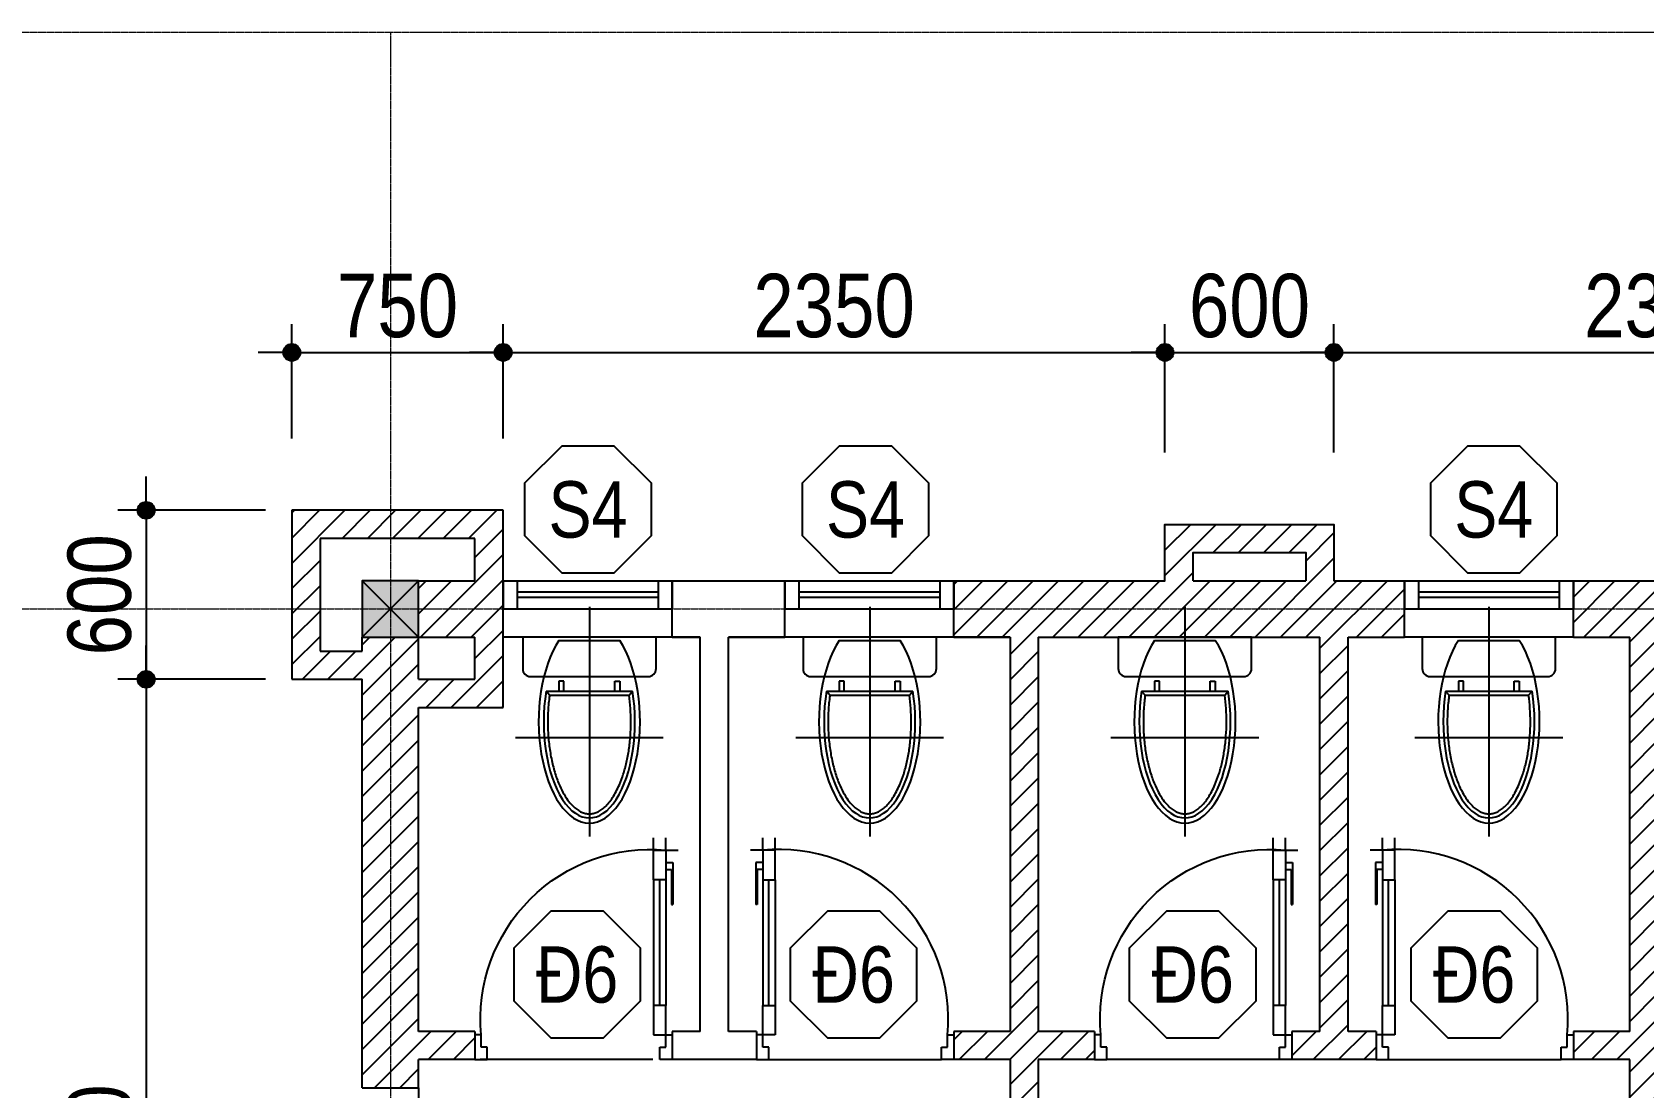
# Model space of a CAD drawing. Extents: x -79995 to 347433, y -157641 to 104789.
# Drawn here: x -14374 to -8652, y 47846 to 51593 of the extents above; entities that cross this region are included whole.
import ezdxf
from ezdxf.enums import TextEntityAlignment as Align

# ---------------------------------------------------------------- set-up
doc = ezdxf.new("R2010")
doc.units = 0
doc.linetypes.add('ACAD_ISO10W100', pattern=[18, 12, -3, 0, -3])
doc.layers.get('DEFPOINTS').update_dxf_attribs({"linetype": 'CONTINUOUS'})
for name, color, linetype in [('009', 251, 'CONTINUOUS'), ('DIM', 1, 'CONTINUOUS'), ('DOOR', 20, 'CONTINUOUS'), ('FURN2', 40, 'CONTINUOUS'), ('HACTH', 8, 'CONTINUOUS'), ('TAGS', 60, 'CONTINUOUS'), ('TUONG', 131, 'CONTINUOUS'), ('vat dung', 44, 'CONTINUOUS'), ('WALL', 4, 'CONTINUOUS')]:
    doc.layers.add(name, color=color, linetype=linetype)
doc.layers.add('NET-THAY', color=2, linetype='CONTINUOUS', lineweight=13)
doc.layers.add('TRUC', color=24, linetype='CONTINUOUS', lineweight=0)
doc.styles.add('HEL-CONDENSE', font='')
doc.styles.add('VNI-HELVE-CONDENSEN', font='')
doc.styles.get('HEL-CONDENSE').set_extended_font_data('VNI-Helve-Condense')
doc.styles.get('VNI-HELVE-CONDENSEN').set_extended_font_data('VNI-Helve-Condense')
doc.dimstyles.new('D100', dxfattribs={"dimtxt": 225, "dimasz": 1.2, "dimexe": 100, "dimexo": 0, "dimgap": 50, "dimtad": 1, "dimdec": 0, "dimzin": 13, "dimdsep": 46, "dimtxsty": 'HEL-CONDENSE', "dimblk": 'D50', "dimcen": 0, "dimclrd": 1, "dimclre": 1, "dimclrt": 7, "dimadec": 0, "dimazin": 0, "dimtfac": 1, "dimtdec": 0, "dimtmove": 0, "dimatfit": 3, "dimldrblk": 'D50', "dimfxl": 1, "dimtolj": 1, "dimtzin": 13, "dimarcsym": 0})

# ---------------------------------------------------------------- blocks, each defined once
blk = doc.blocks.new('xibet')
at = {"layer": 'vat dung'}
for p, q in [((0, 107.8), (0, -707.8)), ((236.7, 0), (-236.7, 0)), ((-236.7, 0), (-236.7, -112)), ((236.7, -112), (236.7, 0)), ((-108, -12.1), (108, -12.1)), ((-208.7, -140), (208.7, -140)), ((-90, -156.1), (-108, -156.1)), ((-108, -156.1), (-108, -192.1)), ((-90, -192.1), (-90, -156.1)), ((90, -192.1), (90, -156.1)), ((90, -156.1), (108, -156.1)), ((108, -156.1), (108, -192.1)), ((-153.7, -192.1), (153.7, -192.1)), ((-141.3, -206.5), (-153.7, -192.1)), ((-141.3, -206.5), (141.3, -206.5)), ((141.3, -206.5), (153.7, -192.1)), ((262.5, -357.8), (-262.5, -357.8))]:
    blk.add_line(p, q, dxfattribs=at)
for centre, start, end in [((-208.7, -112), 180, 270), ((208.7, -112), 270, 0)]:
    blk.add_arc(centre, 28, start, end, dxfattribs=at)
for major_axis, ratio, start_param, end_param in [((0, -360), 0.5, 3.785094, 8.781277), ((0, -342), 0.473683, 4.391089, 8.175258)]:
    blk.add_ellipse((0, -300.1), major_axis=major_axis, ratio=ratio, start_param=start_param, end_param=end_param, dxfattribs=at)
blk.add_open_spline([(-141.3, -206.5), (-142, -211.4), (-142.6, -216.4), (-145.2, -239.3), (-146.6, -257.6), (-147.8, -294.4), (-147.7, -313), (-146.1, -349.7), (-144.6, -367.9), (-140.1, -403.5), (-137.2, -420.9), (-130, -454.4), (-125.8, -470.5), (-116.2, -500.9), (-110.8, -515.2), (-100.2, -539.1), (-95.1, -549.1), (-84.4, -567.4), (-78.8, -575.7), (-67.3, -590.6), (-61.3, -597.1), (-50.7, -607), (-46, -610.7), (-36.7, -617), (-32, -619.6), (-22.7, -623.7), (-18.1, -625.2), (-8.9, -627.2), (-4.3, -627.7), (4.8, -627.7), (9.3, -627.2), (18.5, -625.1), (23.1, -623.6), (32.4, -619.4), (37.1, -616.8), (46.5, -610.4), (51.1, -606.6), (60.4, -597.9), (65, -593), (74, -582.1), (78.4, -576.1), (87, -563.1), (91.1, -556), (99.1, -541), (102.9, -533), (111.7, -512.7), (116.4, -500), (125, -473.1), (128.8, -458.9), (135.5, -429.5), (138.3, -414.3), (142.9, -383.1), (144.6, -367.1), (146.9, -334.7), (147.6, -318.4), (147.6, -285.6), (147.1, -269.2), (145, -237.3), (143.4, -221.7), (141.3, -206.5)], degree=3, knots=[4.429174, 4.429174, 4.429174, 4.429174, 4.475363, 4.475363, 4.640536, 4.640536, 4.80571, 4.80571, 4.970884, 4.970884, 5.136057, 5.136057, 5.301231, 5.301231, 5.466404, 5.466404, 5.600725, 5.600725, 5.735045, 5.735045, 5.869365, 5.869365, 5.973209, 5.973209, 6.077053, 6.077053, 6.180898, 6.180898, 6.284742, 6.284742, 6.388586, 6.388586, 6.49243, 6.49243, 6.596275, 6.596275, 6.700119, 6.700119, 6.803963, 6.803963, 6.907807, 6.907807, 7.011652, 7.011652, 7.115496, 7.115496, 7.262062, 7.262062, 7.408627, 7.408627, 7.555193, 7.555193, 7.701759, 7.701759, 7.848324, 7.848324, 7.99489, 7.99489, 8.137175, 8.137175, 8.137175, 8.137175], dxfattribs=at)
blk = doc.blocks.new('A$C11573478')
at = {"layer": 'DOOR'}
for p, q in [((-716.3, 109.8), (-716.3, 209.8)), ((-716.3, 209.8), (-116.3, 209.8)), ((-666.3, 109.8), (-666.3, 209.8)), ((-166.3, 109.8), (-166.3, 209.8)), ((-116.3, 109.8), (-116.3, 209.8)), ((-716.3, 109.8), (-116.3, 109.8))]:
    blk.add_line(p, q, dxfattribs=at)
at = {"layer": 'DOOR', "color": 251}
for p, q in [((-166.3, 169.8), (-666.3, 169.8)), ((-166.3, 149.8), (-666.3, 149.8))]:
    blk.add_line(p, q, dxfattribs=at)
blk = doc.blocks.new('A$C24795F3F')
at = {"layer": 'DOOR'}
for p, q in [((25, 850), (25, 900)), ((75, 850), (75, 900)), ((25, 850), (-25, 850)), ((25, 799.1), (-3.3, 799.1)), ((-3.3, 799.1), (-3.3, 629.5)), ((75, 850), (25, 850)), ((25, 850), (25, 730)), ((25, 799.1), (25, 770.9)), ((75, 730), (75, 850)), ((25, 770.9), (2.4, 770.9)), ((2.4, 770.9), (2.4, 629.5)), ((25, 752.9), (25, 220)), ((25, 730), (75, 730)), ((75, 730), (75, 220)), ((2.4, 629.5), (-3.3, 629.5)), ((25, 220), (75, 220)), ((25, 100), (25, 220)), ((75, 220), (75, 100)), ((25, 100), (0, 100)), ((0, 100), (0, 0)), ((75, 100), (25, 100)), ((25, 50), (25, 100)), ((775, 50), (775, 100)), ((775, 100), (800, 100)), ((800, 100), (800, 0)), ((0, 0), (50, 0)), ((50, 50), (25, 50)), ((50, 0), (50, 50)), ((750, 0), (750, 50)), ((750, 50), (775, 50)), ((800, 0), (750, 0))]:
    blk.add_line(p, q, dxfattribs=at)
at = {"layer": 'DOOR', "color": 8}
blk.add_line((50, 220), (50, 730), dxfattribs=at)
blk.add_arc((88.6, 163.6), 689.3, 354.70533, 95.29467, dxfattribs=at)
blk = doc.blocks.new('A$C225A2996')
at = {"layer": 'WALL'}
blk.add_hatch(color=4, dxfattribs=at).paths.add_polyline_path([(531.4, 81.6), (731.4, 81.6), (731.4, 281.6), (531.4, 281.6)])
at = {"layer": 'WALL', "color": 4}
for p, q in [((531.4, 281.6), (731.4, 81.6)), ((531.4, 81.6), (731.4, 281.6))]:
    blk.add_line(p, q, dxfattribs=at)
blk.add_lwpolyline([(531.4, 81.6), (731.4, 81.6), (731.4, 281.6), (531.4, 281.6)], close=True, dxfattribs=at)
blk = doc.blocks.new('KH-CUADI')
at = {"layer": 'TAGS'}
blk.add_lwpolyline([(-124.3, 300), (-300, 124.3), (-300, -124.3), (-124.3, -300), (124.3, -300), (300, -124.3), (300, 124.3), (124.3, 300)], close=True, dxfattribs=at)
at = {"layer": 'TAGS', "style": 'VNI-HELVE-CONDENSEN'}
blk.add_attdef('D', text='', height=300, dxfattribs=at).set_placement((0, 0), align=Align.MIDDLE)
blk = doc.blocks.new('D50')
at = {"layer": 'DIM'}
blk.add_hatch(color=256, dxfattribs=at).paths.add_polyline_path([(25, 0, 1), (-25, 0, 1)])
blk.add_line((25, 0), (100, 0), dxfattribs=at)
blk.add_circle((0, 0), 25, dxfattribs=at)
blk = doc.blocks.new('*D177')
at = {"layer": 'DEFPOINTS', "color": 0, "transparency": 16777216}
for p in [(-12701.5, 50456.8), (-13451.5, 50151.4), (-12701.5, 50151.4)]:
    blk.add_point(p, dxfattribs=at)
at = {"layer": 'DIM', "color": 1, "lineweight": -2, "transparency": 16777216}
for p, q in [((-13451.5, 50151.4), (-13451.5, 50556.8)), ((-12701.5, 50151.4), (-12701.5, 50556.8)), ((-13450.3, 50456.8), (-12702.7, 50456.8))]:
    blk.add_line(p, q, dxfattribs=at)
at = {"layer": 'DIM', "color": 1, "lineweight": -2, "transparency": 16777216, "xscale": 1.199999999999999, "yscale": 1.199999999999999, "zscale": 1.199999999999999, "rotation": 180}
blk.add_blockref('D50', (-13451.5, 50456.8), dxfattribs=at)
at = {"layer": 'DIM', "color": 1, "lineweight": -2, "transparency": 16777216, "xscale": 1.199999999999999, "yscale": 1.199999999999999, "zscale": 1.199999999999999}
blk.add_blockref('D50', (-12701.5, 50456.8), dxfattribs=at)
at = {"layer": 'DIM', "color": 7, "transparency": 16777216, "insert": (-13076.5, 50621.7), "char_height": 225, "attachment_point": 5, "style": 'HEL-CONDENSE'}
blk.add_mtext('\\A1;750', dxfattribs=at)
blk = doc.blocks.new('*D178')
at = {"layer": 'DEFPOINTS', "color": 0, "transparency": 16777216}
for p in [(-10351.5, 50456.8), (-12701.5, 50151.4), (-10351.5, 50101.4)]:
    blk.add_point(p, dxfattribs=at)
at = {"layer": 'DIM', "color": 1, "lineweight": -2, "transparency": 16777216}
for p, q in [((-12701.5, 50151.4), (-12701.5, 50556.8)), ((-10351.5, 50101.4), (-10351.5, 50556.8)), ((-12700.3, 50456.8), (-10352.7, 50456.8))]:
    blk.add_line(p, q, dxfattribs=at)
at = {"layer": 'DIM', "color": 1, "lineweight": -2, "transparency": 16777216, "xscale": 1.199999999999999, "yscale": 1.199999999999999, "zscale": 1.199999999999999, "rotation": 180}
blk.add_blockref('D50', (-12701.5, 50456.8), dxfattribs=at)
at = {"layer": 'DIM', "color": 1, "lineweight": -2, "transparency": 16777216, "xscale": 1.199999999999999, "yscale": 1.199999999999999, "zscale": 1.199999999999999}
blk.add_blockref('D50', (-10351.5, 50456.8), dxfattribs=at)
at = {"layer": 'DIM', "color": 7, "transparency": 16777216, "insert": (-11526.5, 50621.7), "char_height": 225, "attachment_point": 5, "style": 'HEL-CONDENSE'}
blk.add_mtext('\\A1;2350', dxfattribs=at)
blk = doc.blocks.new('*D179')
at = {"layer": 'DEFPOINTS', "color": 0, "transparency": 16777216}
for p in [(-9751.5, 50456.8), (-10351.5, 50101.4), (-9751.5, 50101.4)]:
    blk.add_point(p, dxfattribs=at)
at = {"layer": 'DIM', "color": 1, "lineweight": -2, "transparency": 16777216}
for p, q in [((-10351.5, 50101.4), (-10351.5, 50556.8)), ((-9751.5, 50101.4), (-9751.5, 50556.8)), ((-10350.3, 50456.8), (-9752.7, 50456.8))]:
    blk.add_line(p, q, dxfattribs=at)
at = {"layer": 'DIM', "color": 1, "lineweight": -2, "transparency": 16777216, "xscale": 1.199999999999999, "yscale": 1.199999999999999, "zscale": 1.199999999999999, "rotation": 180}
blk.add_blockref('D50', (-10351.5, 50456.8), dxfattribs=at)
at = {"layer": 'DIM', "color": 1, "lineweight": -2, "transparency": 16777216, "xscale": 1.199999999999999, "yscale": 1.199999999999999, "zscale": 1.199999999999999}
blk.add_blockref('D50', (-9751.5, 50456.8), dxfattribs=at)
at = {"layer": 'DIM', "color": 7, "transparency": 16777216, "insert": (-10051.5, 50621.7), "char_height": 225, "attachment_point": 5, "style": 'HEL-CONDENSE'}
blk.add_mtext('\\A1;600', dxfattribs=at)
blk = doc.blocks.new('*D180')
at = {"layer": 'DEFPOINTS', "color": 0, "transparency": 16777216}
for p in [(-7401.5, 50456.8), (-9751.5, 50101.4), (-7401.5, 50101.4)]:
    blk.add_point(p, dxfattribs=at)
at = {"layer": 'DIM', "color": 1, "lineweight": -2, "transparency": 16777216}
for p, q in [((-9751.5, 50101.4), (-9751.5, 50556.8)), ((-7401.5, 50101.4), (-7401.5, 50556.8)), ((-9750.3, 50456.8), (-7402.7, 50456.8))]:
    blk.add_line(p, q, dxfattribs=at)
at = {"layer": 'DIM', "color": 1, "lineweight": -2, "transparency": 16777216, "xscale": 1.199999999999999, "yscale": 1.199999999999999, "zscale": 1.199999999999999, "rotation": 180}
blk.add_blockref('D50', (-9751.5, 50456.8), dxfattribs=at)
at = {"layer": 'DIM', "color": 1, "lineweight": -2, "transparency": 16777216, "xscale": 1.199999999999999, "yscale": 1.199999999999999, "zscale": 1.199999999999999}
blk.add_blockref('D50', (-7401.5, 50456.8), dxfattribs=at)
at = {"layer": 'DIM', "color": 7, "transparency": 16777216, "insert": (-8576.5, 50621.7), "char_height": 225, "attachment_point": 5, "style": 'HEL-CONDENSE'}
blk.add_mtext('\\A1;2350', dxfattribs=at)
blk = doc.blocks.new('*D327')
at = {"layer": 'DEFPOINTS', "color": 0, "transparency": 16777216}
for p in [(-13545.7, 49896.2), (-13969.2, 49296.2), (-13545.7, 49296.2)]:
    blk.add_point(p, dxfattribs=at)
at = {"layer": 'DIM', "color": 1, "lineweight": -2, "transparency": 16777216}
for p, q in [((-13545.7, 49896.2), (-14069.2, 49896.2)), ((-13969.2, 49895), (-13969.2, 49297.4)), ((-13545.7, 49296.2), (-14069.2, 49296.2))]:
    blk.add_line(p, q, dxfattribs=at)
at = {"layer": 'DIM', "color": 1, "lineweight": -2, "transparency": 16777216, "xscale": 1.199999999999999, "yscale": 1.199999999999999, "zscale": 1.199999999999999}
for p, rotation in [((-13969.2, 49896.2), 90), ((-13969.2, 49296.2), 270)]:
    blk.add_blockref('D50', p, dxfattribs=dict(at, rotation=rotation))
at = {"layer": 'DIM', "color": 7, "transparency": 16777216, "insert": (-14134.1, 49596.2), "char_height": 225, "attachment_point": 5, "rotation": 90, "style": 'HEL-CONDENSE'}
blk.add_mtext('\\A1;600', dxfattribs=at)
blk = doc.blocks.new('*D328')
at = {"layer": 'DEFPOINTS', "color": 0, "transparency": 16777216}
for p in [(-13545.7, 49296.2), (-13969.2, 45846.2), (-13545.7, 45846.2)]:
    blk.add_point(p, dxfattribs=at)
at = {"layer": 'DIM', "color": 1, "lineweight": -2, "transparency": 16777216}
for p, q in [((-13545.7, 49296.2), (-14069.2, 49296.2)), ((-13969.2, 49295), (-13969.2, 45847.4)), ((-13545.7, 45846.2), (-14069.2, 45846.2))]:
    blk.add_line(p, q, dxfattribs=at)
at = {"layer": 'DIM', "color": 1, "lineweight": -2, "transparency": 16777216, "xscale": 1.199999999999999, "yscale": 1.199999999999999, "zscale": 1.199999999999999}
for p, rotation in [((-13969.2, 49296.2), 90), ((-13969.2, 45846.2), 270)]:
    blk.add_blockref('D50', p, dxfattribs=dict(at, rotation=rotation))
at = {"layer": 'DIM', "color": 7, "transparency": 16777216, "insert": (-14134.1, 47571.2), "char_height": 225, "attachment_point": 5, "rotation": 90, "style": 'HEL-CONDENSE'}
blk.add_mtext('\\A1;3450', dxfattribs=at)

msp = doc.modelspace()

# ---------------------------------------------------------------- hatches: boundary and pattern name
at = {"layer": '009'}
h = msp.add_hatch(dxfattribs=at)
h.set_pattern_fill('ANSI31', color=256, scale=20, style=0)
h.set_pattern_definition([(45, (-1312102.69, -334214.396), (-44.9012806, 44.9012806), [])])
h.paths.add_polyline_path([(-12701.548, 49896.161), (-13451.548, 49896.161), (-13451.548, 49296.161), (-13201.548, 49296.161), (-13201.548, 47846.161), (-13001.548, 47846.161), (-13001.548, 47946.161), (-12801.548, 47946.161), (-12801.548, 48033.661), (-12801.548, 48046.161), (-13001.548, 48046.161), (-13001.548, 49196.161), (-12701.548, 49196.161), (-12701.548, 49546.161)])
h.paths.add_polyline_path([(-13351.548, 49796.161), (-12801.548, 49796.161), (-12801.548, 49646.161), (-13001.548, 49646.161), (-13001.548, 49446.161), (-12801.548, 49446.161), (-12801.548, 49296.161), (-13001.548, 49296.161), (-13001.548, 49446.161), (-13201.548, 49446.161), (-13201.548, 49421.161), (-13201.548, 49396.161), (-13351.548, 49396.161)], flags=16)
h.paths.add_polyline_path([(-13001.548, 46546.161), (-12901.548, 46546.161), (-12901.548, 46646.161), (-13001.548, 46646.161), (-13001.548, 47246.161), (-13201.548, 47246.161), (-13201.548, 45846.161), (-13451.548, 45846.161), (-13451.548, 45246.161), (-13201.548, 45246.161), (-13001.548, 45246.161), (-13001.548, 45446.161), (-13201.548, 45446.161), (-13201.548, 45346.161), (-13351.548, 45346.161), (-13351.548, 45746.161), (-13201.548, 45746.161), (-13201.548, 45646.161), (-13001.548, 45646.161), (-13001.548, 45846.161)])
h.paths.add_polyline_path([(-10801.548, 47946.161), (-10601.548, 47946.161), (-10601.548, 48033.661), (-10601.548, 48046.161), (-10801.548, 48046.161), (-10801.548, 49446.161), (-10576.548, 49446.161), (-9801.548, 49446.161), (-9801.548, 48046.161), (-9901.548, 48046.161), (-9901.548, 47946.161), (-9601.548, 47946.161), (-9601.548, 48033.661), (-9601.548, 48046.161), (-9701.548, 48046.161), (-9701.548, 49446.161), (-9501.548, 49446.161), (-9501.548, 49646.161), (-9751.548, 49646.161), (-9751.548, 49846.161), (-10351.548, 49846.161), (-10351.548, 49646.161), (-11101.548, 49646.161), (-11101.548, 49546.161), (-11101.548, 49446.161), (-10901.548, 49446.161), (-10901.548, 48046.161), (-11101.548, 48046.161), (-11101.548, 47946.161), (-10901.548, 47946.161), (-10901.548, 46646.161), (-12101.548, 46646.161), (-12101.548, 46546.161), (-10901.548, 46546.161), (-10901.548, 46446.161), (-10801.548, 46446.161)])
h.paths.add_polyline_path([(-10251.548, 49646.161), (-10251.548, 49746.161), (-9851.548, 49746.161), (-9851.548, 49646.161), (-9951.548, 49646.161)], flags=17)
h.paths.add_polyline_path([(-7201.548, 49646.161), (-7301.548, 49646.161), (-7301.548, 49746.161), (-6901.548, 49746.161), (-6901.548, 49646.161), (-7001.548, 49646.161), (-7001.548, 49446.161), (-6301.548, 49446.161), (-6301.548, 49646.161), (-6801.548, 49646.161), (-6801.548, 49846.161), (-7401.548, 49846.161), (-7401.548, 49646.161), (-8901.548, 49646.161), (-8901.548, 49546.161), (-8901.548, 49446.161), (-8701.548, 49446.161), (-8701.548, 48046.161), (-8901.548, 48046.161), (-8901.548, 47946.161), (-8701.548, 47946.161), (-8701.548, 45546.161), (-10801.548, 45546.161), (-10801.548, 45646.161), (-10901.548, 45646.161), (-10901.548, 45446.161), (-8701.548, 45446.161), (-7201.548, 45446.161), (-7201.548, 45546.161), (-8601.548, 45546.161), (-8601.548, 49446.161), (-7201.548, 49446.161)])
h.paths.add_polyline_path([(-5601.548, 45546.161), (-7001.548, 45546.161), (-7001.548, 45446.161), (-5601.548, 45446.161)])
h.paths.add_polyline_path([(-4201.548, 49646.161), (-4301.548, 49646.161), (-4301.548, 49746.161), (-3901.548, 49746.161), (-3901.548, 49646.161), (-4001.548, 49646.161), (-4001.548, 49446.161), (-3301.548, 49446.161), (-3301.548, 49646.161), (-3801.548, 49646.161), (-3801.548, 49846.161), (-4401.548, 49846.161), (-4401.548, 49646.161), (-4901.548, 49646.161), (-4901.548, 49446.161), (-4201.548, 49446.161)])

# ---------------------------------------------------------------- linework, layer by layer
at = {"layer": 'HACTH'}
for p, q in [((-12170.298, 47946.161), (-12782.798, 47946.161)), ((-11757.798, 47946.161), (-11145.298, 47946.161)), ((-9945.298, 47946.161), (-10557.798, 47946.161)), ((-9557.798, 47946.161), (-8945.298, 47946.161))]:
    msp.add_line(p, q, dxfattribs=at)
at = {"layer": 'NET-THAY', "linetype": 'ByBlock', "lineweight": -2}
for p, q in [((-12101.548, 49446.161), (-12701.548, 49446.161)), ((-11101.548, 49446.161), (-11701.548, 49446.161)), ((-8901.548, 49446.161), (-9501.548, 49446.161)), ((-13001.548, 47846.161), (-13001.548, 47246.161))]:
    msp.add_line(p, q, dxfattribs=at)
at = {"layer": 'TRUC', "linetype": 'ACAD_ISO10W100', "ltscale": 0.2}
msp.add_lwpolyline([(-15555.532, 51593.418), (22214.78, 51593.418), (22214.78, 30516.389), (-15555.532, 30516.389)], close=True, dxfattribs=at)
for points in [[(-13101.548, 51593.418), (-13101.548, 30516.389)], [(-15555.532, 49546.161), (22214.78, 49546.161)]]:
    msp.add_lwpolyline(points, dxfattribs=at)
at = {"layer": 'TUONG', "color": 4}
for p, q in [((-12701.548, 49896.161), (-13451.548, 49896.161)), ((-13451.548, 49896.161), (-13451.548, 49296.161)), ((-12701.548, 49446.161), (-12701.548, 49896.161)), ((-12801.548, 49796.161), (-13351.548, 49796.161)), ((-13351.548, 49796.161), (-13351.548, 49396.161)), ((-12801.548, 49646.161), (-12801.548, 49796.161)), ((-13001.548, 49646.161), (-12801.548, 49646.161)), ((-13001.548, 49446.161), (-12801.548, 49446.161)), ((-13351.548, 49396.161), (-13201.548, 49396.161)), ((-13451.548, 49296.161), (-13201.548, 49296.161)), ((-13001.548, 49296.161), (-12801.548, 49296.161)), ((-13001.548, 49196.161), (-12701.548, 49196.161))]:
    msp.add_line(p, q, dxfattribs=at)
at = {"layer": 'TUONG'}
for p, q in [((-12701.548, 49446.161), (-12701.548, 49646.161)), ((-12101.548, 49446.161), (-12101.548, 49646.161)), ((-11701.548, 49446.161), (-11701.548, 49646.161)), ((-11101.548, 49446.161), (-11101.548, 49646.161)), ((-9501.548, 49446.161), (-9501.548, 49646.161)), ((-8901.548, 49446.161), (-8901.548, 49646.161)), ((-13001.548, 49296.161), (-13001.548, 49546.161)), ((-12701.548, 49196.161), (-12701.548, 49546.161)), ((-13201.548, 49421.161), (-13201.548, 49446.161)), ((-13001.548, 49296.161), (-13001.548, 49446.161)), ((-13001.548, 49296.161), (-13001.548, 49446.161)), ((-12801.548, 49296.161), (-12801.548, 49446.161)), ((-12001.548, 48046.161), (-12001.548, 49446.161)), ((-12001.548, 48046.161), (-12001.548, 49446.161)), ((-11901.548, 48046.161), (-11901.548, 49446.161)), ((-11901.548, 48046.161), (-11901.548, 49446.161)), ((-9801.548, 48046.161), (-9801.548, 49446.161)), ((-9801.548, 48046.161), (-9801.548, 49446.161)), ((-9701.548, 48046.161), (-9701.548, 49446.161)), ((-9701.548, 48046.161), (-9701.548, 49446.161)), ((-8701.548, 48046.161), (-8701.548, 49446.161)), ((-13201.548, 49396.161), (-13201.548, 49421.161)), ((-13201.548, 47846.161), (-13201.548, 49296.161)), ((-13001.548, 48046.161), (-13001.548, 49196.161)), ((-13001.548, 48046.161), (-13001.548, 49196.161)), ((-13001.548, 48046.161), (-13001.548, 49196.161)), ((-12801.548, 48046.161), (-13001.548, 48046.161)), ((-12801.548, 48046.161), (-13001.548, 48046.161)), ((-12801.548, 48046.161), (-12801.548, 47946.161)), ((-12801.548, 48046.161), (-12801.548, 47946.161)), ((-12001.548, 48046.161), (-12101.548, 48046.161)), ((-12101.548, 48046.161), (-12101.548, 47946.161)), ((-12001.548, 48046.161), (-12101.548, 48046.161)), ((-12101.548, 48046.161), (-12101.548, 47946.161)), ((-11801.548, 48046.161), (-11901.548, 48046.161)), ((-11801.548, 48046.161), (-11901.548, 48046.161)), ((-11801.548, 48046.161), (-11801.548, 47946.161)), ((-11801.548, 48046.161), (-11801.548, 47946.161)), ((-10901.548, 48046.161), (-11101.548, 48046.161)), ((-11101.548, 48046.161), (-11101.548, 47946.161)), ((-10901.548, 48046.161), (-11101.548, 48046.161)), ((-11101.548, 48046.161), (-11101.548, 47946.161)), ((-10601.548, 48046.161), (-10601.548, 47946.161)), ((-9801.548, 48046.161), (-9901.548, 48046.161)), ((-9901.548, 48046.161), (-9901.548, 47946.161)), ((-9801.548, 48046.161), (-9901.548, 48046.161)), ((-9901.548, 48046.161), (-9901.548, 47946.161)), ((-9601.548, 48046.161), (-9701.548, 48046.161)), ((-9601.548, 48046.161), (-9701.548, 48046.161)), ((-9601.548, 48046.161), (-9601.548, 47946.161)), ((-9601.548, 48046.161), (-9601.548, 47946.161)), ((-8701.548, 48046.161), (-8901.548, 48046.161)), ((-8901.548, 48046.161), (-8901.548, 47946.161)), ((-8701.548, 48046.161), (-8901.548, 48046.161)), ((-8901.548, 48046.161), (-8901.548, 47946.161)), ((-13001.548, 47846.161), (-13001.548, 47946.161)), ((-13001.548, 47846.161), (-13001.548, 47946.161)), ((-12801.548, 47946.161), (-13001.548, 47946.161)), ((-12801.548, 47946.161), (-13001.548, 47946.161)), ((-11801.548, 47946.161), (-12101.548, 47946.161)), ((-11801.548, 47946.161), (-12101.548, 47946.161)), ((-10901.548, 47946.161), (-11101.548, 47946.161)), ((-10901.548, 47946.161), (-11101.548, 47946.161)), ((-9601.548, 47946.161), (-9901.548, 47946.161)), ((-9601.548, 47946.161), (-9901.548, 47946.161)), ((-8701.548, 47946.161), (-8901.548, 47946.161)), ((-8701.548, 47946.161), (-8901.548, 47946.161)), ((-8701.548, 45546.161), (-8701.548, 47946.161)), ((-13201.548, 47846.161), (-13001.548, 47846.161))]:
    msp.add_line(p, q, dxfattribs=at)
for points in [[(-11101.548, 49646.161), (-10351.548, 49646.161), (-10351.548, 49846.161), (-9751.548, 49846.161), (-9751.548, 49646.161)], [(-10251.548, 49646.161), (-10251.548, 49746.161), (-9851.548, 49746.161), (-9851.548, 49646.161)], [(-12101.548, 49646.161), (-11701.548, 49646.161)], [(-10576.548, 49646.161), (-10351.548, 49646.161)], [(-10251.548, 49646.161), (-9851.548, 49646.161)], [(-9951.548, 49646.161), (-9851.548, 49646.161)], [(-9751.548, 49646.161), (-9501.548, 49646.161)], [(-8901.548, 49646.161), (-7401.548, 49646.161)], [(-12101.548, 49446.161), (-12001.548, 49446.161)], [(-12101.548, 49446.161), (-12001.548, 49446.161)], [(-12001.548, 49446.161), (-12101.548, 49446.161)], [(-11901.548, 49446.161), (-11701.548, 49446.161)], [(-11901.548, 49446.161), (-11701.548, 49446.161)], [(-11701.548, 49446.161), (-11901.548, 49446.161)], [(-11101.548, 49446.161), (-10901.548, 49446.161)], [(-11101.548, 49446.161), (-10901.548, 49446.161)], [(-10901.548, 49446.161), (-11101.548, 49446.161)], [(-10901.548, 49446.161), (-10901.548, 48046.161)], [(-10801.548, 49446.161), (-10576.548, 49446.161)], [(-10801.548, 49446.161), (-10801.548, 48046.161)], [(-10576.548, 49446.161), (-9801.548, 49446.161)], [(-9701.548, 49446.161), (-9501.548, 49446.161)], [(-8901.548, 49446.161), (-8701.548, 49446.161)], [(-10601.548, 48046.161), (-10801.548, 48046.161)], [(-13001.548, 47846.161), (-13001.548, 47946.161)], [(-10901.548, 47946.161), (-10901.548, 46646.161)], [(-10801.548, 47946.161), (-10801.548, 46421.161)], [(-10601.548, 47946.161), (-10801.548, 47946.161)]]:
    msp.add_lwpolyline(points, dxfattribs=at)

# ---------------------------------------------------------------- block references
at = {"layer": 'DOOR', "lineweight": -2, "xscale": -1, "rotation": 180}
for p in [(-11985.242, 49755.92), (-10985.242, 49755.92), (-8785.242, 49755.92)]:
    msp.add_blockref('A$C11573478', p, dxfattribs=at)
at = {"layer": 'DOOR', "yscale": 0.875, "zscale": 0.8749999999984087}
for p, xscale in [((-12101.548, 47946.161), -0.875), ((-11801.548, 47946.161), 0.875), ((-9901.548, 47946.161), -0.875), ((-9601.548, 47946.161), 0.875)]:
    msp.add_blockref('A$C24795F3F', p, dxfattribs=dict(at, xscale=xscale))
at = {"layer": 'FURN2', "lineweight": -2}
for p in [(-12395.482, 49446.161), (-11400.097, 49446.16), (-10280.815, 49446.16), (-9201.548, 49446.16)]:
    msp.add_blockref('xibet', p, dxfattribs=at)
at = {"layer": 'TAGS', "linetype": 'Continuous'}
ref = msp.add_blockref('KH-CUADI', (-12400.27, 49899.438), dxfattribs=dict(at, xscale=0.75, yscale=0.75, zscale=0.75, rotation=180))
ref.add_attrib('D', 'S4', dxfattribs={"color": 7, "height": 200, "style": 'VNI-HELVE-CONDENSEN'}).set_placement((-12400.27, 49899.438), align=Align.MIDDLE)
ref = msp.add_blockref('KH-CUADI', (-11415.033, 49899.438), dxfattribs=dict(at, xscale=0.75, yscale=0.75, zscale=0.75, rotation=180))
ref.add_attrib('D', 'S4', dxfattribs={"color": 7, "height": 200, "style": 'VNI-HELVE-CONDENSEN'}).set_placement((-11415.033, 49899.438), align=Align.MIDDLE)
ref = msp.add_blockref('KH-CUADI', (-9184.251, 49899.438), dxfattribs=dict(at, xscale=0.75, yscale=0.75, zscale=0.75, rotation=180))
ref.add_attrib('D', 'S4', dxfattribs={"color": 7, "height": 200, "style": 'VNI-HELVE-CONDENSEN'}).set_placement((-9184.251, 49899.438), align=Align.MIDDLE)
ref = msp.add_blockref('KH-CUADI', (-12438.945, 48248.447), dxfattribs=dict(at, xscale=0.75, yscale=0.75, zscale=0.75, rotation=180))
ref.add_attrib('D', 'Ñ6', dxfattribs={"color": 7, "height": 200, "style": 'VNI-HELVE-CONDENSEN'}).set_placement((-12438.945, 48248.447), align=Align.MIDDLE)
ref = msp.add_blockref('KH-CUADI', (-11457.191, 48248.447), dxfattribs=dict(at, xscale=0.75, yscale=0.75, zscale=0.75, rotation=180))
ref.add_attrib('D', 'Ñ6', dxfattribs={"color": 7, "height": 200, "style": 'VNI-HELVE-CONDENSEN'}).set_placement((-11457.191, 48248.447), align=Align.MIDDLE)
ref = msp.add_blockref('KH-CUADI', (-10253.368, 48248.447), dxfattribs=dict(at, xscale=0.75, yscale=0.75, zscale=0.75, rotation=180))
ref.add_attrib('D', 'Ñ6', dxfattribs={"color": 7, "height": 200, "style": 'VNI-HELVE-CONDENSEN'}).set_placement((-10253.368, 48248.447), align=Align.MIDDLE)
ref = msp.add_blockref('KH-CUADI', (-9253.983, 48248.447), dxfattribs=dict(at, xscale=0.75, yscale=0.75, zscale=0.75, rotation=180))
ref.add_attrib('D', 'Ñ6', dxfattribs={"color": 7, "height": 200, "style": 'VNI-HELVE-CONDENSEN'}).set_placement((-9253.983, 48248.447), align=Align.MIDDLE)
at = {"layer": 'TUONG', "color": 4}
msp.add_blockref('A$C225A2996', (-13732.938, 49364.528), dxfattribs=at)

# ---------------------------------------------------------------- dimensions: what is measured, and where the dimension line sits
at = {"layer": 'DIM'}
dim = msp.add_linear_dim(base=(-12701.548, 50456.769), p1=(-13451.548, 50151.413), p2=(-12701.548, 50151.413), dimstyle='D100', dxfattribs=at)
dim.commit()
dim.dimension.update_dxf_attribs({"geometry": '*D177', "text_midpoint": (-13076.548, 50621.669)})
for base, p1, p2, picture, middle in [((-10351.548, 50456.769), (-12701.548, 50151.413), (-10351.548, 50101.413), '*D178', (-11526.548, 50621.669)), ((-9751.548, 50456.769), (-10351.548, 50101.413), (-9751.548, 50101.413), '*D179', (-10051.548, 50621.669)), ((-7401.548, 50456.769), (-9751.548, 50101.413), (-7401.548, 50101.413), '*D180', (-8576.548, 50621.669))]:
    dim = msp.add_linear_dim(base=base, p1=p1, p2=p2, dimstyle='D100', override={"dimtmove": 1}, dxfattribs=at)
    dim.commit()
    dim.dimension.update_dxf_attribs({"geometry": picture, "text_midpoint": middle})
dim = msp.add_linear_dim(base=(-13969.245, 49296.161), p1=(-13545.685, 49896.161), p2=(-13545.685, 49296.161), angle=90, dimstyle='D100', dxfattribs=at)
dim.commit()
dim.dimension.update_dxf_attribs({"geometry": '*D327', "text_midpoint": (-14134.145, 49596.161)})
dim = msp.add_linear_dim(base=(-13969.245, 45846.161), p1=(-13545.685, 49296.161), p2=(-13545.685, 45846.161), angle=90, dimstyle='D100', override={"dimtmove": 1}, dxfattribs=at)
dim.commit()
dim.dimension.update_dxf_attribs({"geometry": '*D328', "text_midpoint": (-14134.145, 47571.161)})

doc.saveas('drawing.dxf')
